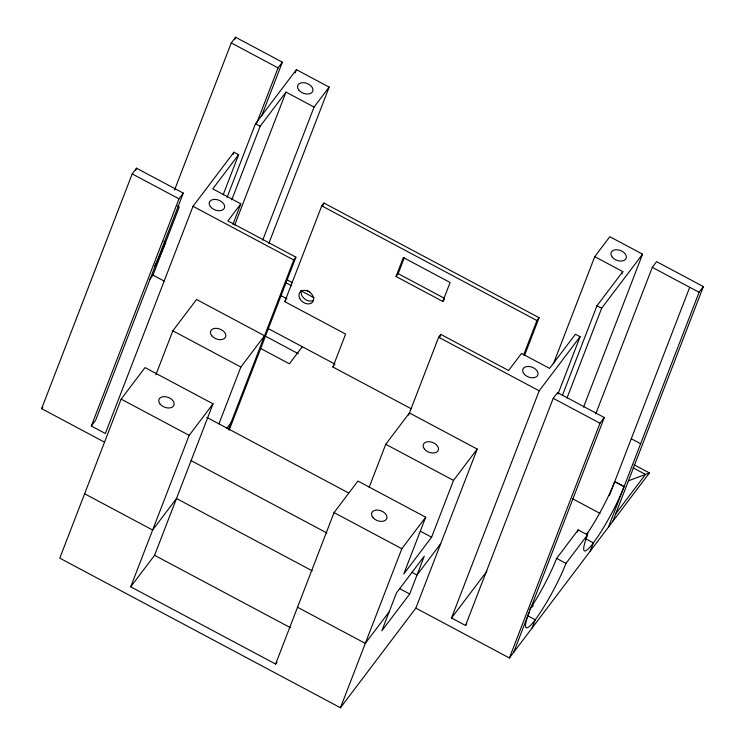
<?xml version="1.0" encoding="UTF-8"?>
<svg xmlns="http://www.w3.org/2000/svg" width="745" height="745" viewBox="0 0 745 745"><rect width="100%" height="100%" fill="white"/><g stroke="black" fill="none" stroke-linecap="round" stroke-linejoin="round"><path stroke-width="1.12" d="M577.431 532.032L578.157 529.909L587.516 534.901L584.946 542.313A45.501 6.342 -61.9 0 0 593.318 543.003L598.468 535.683A45.501 6.342 -61.9 0 0 624.068 486.662L614.718 481.67A45.501 6.342 -61.9 0 1 589.109 530.691L586.576 534.295M104.663 442.251L41.618 408.651L132.2 173.892L136.512 168.202L183.289 193.132L95.63 420.31L91.318 426.01L105.352 433.488L193.011 206.309L233.939 152.222L238.614 154.709L223.174 194.743M135.674 170.363L136.512 168.202M174.507 190.068L231.285 42.94L235.588 37.25L282.374 62.18L261.43 116.444M234.75 39.42L235.588 37.25M91.318 426.01L178.977 198.822L183.289 193.132M149.466 279.748L152.976 275.11L179.275 206.961L177.403 205.965M277.019 662.203L275.613 664.056L130.72 586.827L154.578 555.286L213.023 403.837L145.014 367.583L121.146 399.124L59.786 558.145L340.465 707.75L415.85 608.116L477.21 449.086L409.443 412.963L385.752 444.281L369.213 487.146M233.101 154.383L233.939 152.222M155.891 374.735L172.849 330.799L196.54 299.49L264.549 335.734L240.849 367.052L218.937 423.849M227.095 197.313L255.479 123.754L296.408 69.667L329.15 87.118L268.852 243.382M256.774 123.046L278.062 67.879L282.374 62.18M231.769 199.809L260.154 126.24L286.005 92.082L314.073 107.047L329.15 87.118M232.906 224.385L240.84 203.832L212.772 188.876L238.614 154.709M234.656 225.148L286.005 92.082M295.15 72.917L296.408 69.667M262.724 240.104L314.073 107.047M130.72 586.827L189.156 435.369L213.023 403.837M228.464 429.26L293.772 260.005L295.923 257.165L227.914 220.911L240.84 203.832M229.134 430.256L295.923 257.165M411.193 408.754L332.894 367.015L345.606 334.067L284.786 301.66L321.756 205.862L323.907 203.013L539.091 317.715L524.554 355.384M322.66 206.244L323.907 203.013M396.023 276.488L403.324 257.556L450.11 282.495L442.8 301.427L396.023 276.488L398.175 273.648L404.265 257.863M275.613 664.056L334.058 512.597L357.917 481.065L425.693 517.188L403.771 573.976L431.606 537.201L453.519 480.404L477.21 449.086M408.614 415.114L438.665 337.243L440.817 334.393L508.593 370.516L521.509 353.437L549.577 368.393L575.429 334.235L580.104 336.731L557.977 394.058M439.569 337.634L440.817 334.393M340.465 707.75L401.825 548.72L425.693 517.188M409.694 593.989L424.296 556.133L396.47 592.908L381.859 630.773L409.694 593.989L399.422 588.522M523.651 355.002L536.94 320.555L539.091 317.715M466.78 623.854L465.55 625.474L451.517 617.996L539.184 390.818L580.104 336.731M553.423 363.746L594.743 256.643L609.829 236.714L642.572 254.175L583.531 407.18M465.55 625.474L553.218 398.296L557.521 392.596L604.297 417.535L513.715 652.285M562.326 395.539L596.978 305.748L622.811 271.608L594.743 256.643M567.01 398.035L601.653 308.244L642.572 254.175M621.982 273.769L622.811 271.608M595.73 413.941L652.294 267.343L656.606 261.653L703.382 286.583L612.8 521.342M415.85 608.116L509.412 657.984L599.995 423.225L604.297 417.535M532.023 628.091L535.236 619.765A45.501 6.342 -61.9 0 0 565.967 563.378L587.516 534.901M609.41 495.425L614.718 481.67M689.721 287.291L614.765 481.531L624.124 486.522L699.08 292.282L703.382 286.583M590.18 551.235L593.402 542.882L585.915 538.896M608.488 527.032L624.068 486.662M41.618 408.651L42.847 407.021M284.786 301.66L285.866 300.235M226.759 428.347L230.941 422.825M302.302 346.714L289.377 363.793L260.797 348.558M332.894 367.015L333.965 365.59M442.8 301.427L444.42 299.285M389.16 611.841L365.301 643.382L297.534 607.259M440.686 543.748L416.995 575.056L411.864 572.328M451.517 617.996L486.895 571.238M529.704 609.429A45.501 6.342 -61.9 0 0 556.608 558.396L578.157 529.909M531.856 607.259L533.262 605.396M586.613 534.882L588.019 533.029M615.724 513.771L645.496 474.416L633.185 467.86M509.412 657.984L649.417 472.945L634.032 464.74M628.435 480.823L649.417 472.945M231.285 42.94L278.062 67.879M652.294 267.343L699.08 292.282M255.479 123.754L260.154 126.24M596.978 305.748L601.653 308.244M321.756 205.862L536.94 320.555M398.175 273.648L443.936 298.037M631.276 438.749L640.635 443.731M132.2 173.892L178.977 198.822M193.011 206.309L293.772 260.005M438.665 337.243L539.184 390.818M553.218 398.296L599.995 423.225M287.291 279.934L292.413 282.662M306.782 290.317L309.855 291.956M285.419 282.495L291.574 285.773M300.803 290.699L314.139 297.804M280.8 295.542L286.946 298.81M163.816 241.175L165.688 242.172A45.501 6.342 -61.9 0 1 154.597 266.282M267.595 328.219L335.045 364.165M152.976 275.11L164.105 281.042M572.728 498.843L600.032 513.398M264.68 335.79L298.354 353.745M172.849 330.799L240.849 367.052M385.752 444.281L453.519 480.404M556.608 558.396L565.967 563.378M206.756 417.349L348.53 492.92M420.31 531.176L431.606 537.201M121.146 399.124L189.156 435.369M334.058 512.597L401.825 548.72M527.758 615.77L535.236 619.765A45.501 6.342 -61.9 0 1 529.35 611.775M191.102 460.624L326.822 532.964M312.211 570.828L176.5 498.489L152.632 530.03L84.623 493.777M154.578 555.286L290.299 627.625M313.412 300.365A8.027 5.988 37.1 0 1 304.5 298.801A8.027 5.988 37.1 0 1 301.418 290.55M211.841 335.827A8.027 5.234 21.1 0 0 225.158 337.736A8.027 5.234 21.1 0 0 217.438 328.433A8.027 5.234 21.1 0 0 211.841 335.827M424.501 449.179A8.027 5.234 21.1 0 0 437.827 451.088A8.027 5.234 21.1 0 0 430.098 441.785A8.027 5.234 21.1 0 0 424.501 449.179M372.928 517.561A8.027 5.234 21.1 0 0 386.255 519.479A8.027 5.234 21.1 0 0 378.525 510.167A8.027 5.234 21.1 0 0 372.928 517.561M160.138 404.144A8.027 5.234 21.1 0 0 173.464 406.062A8.027 5.234 21.1 0 0 165.735 396.75A8.027 5.234 21.1 0 0 160.138 404.144M524.433 374.39A8.027 5.234 21.1 0 0 537.611 375.499A8.027 5.234 21.1 0 0 528.997 366.484A8.027 5.234 21.1 0 0 524.433 374.39M210.314 206.505A8.027 5.234 21.1 0 0 223.686 209.112A8.027 5.234 21.1 0 0 216.776 199.595A8.027 5.234 21.1 0 0 210.314 206.505M298.931 90.182A8.027 5.234 21.1 0 0 312.257 92.091A8.027 5.234 21.1 0 0 304.528 82.788A8.027 5.234 21.1 0 0 298.931 90.182M612.353 257.239A8.027 5.234 21.1 0 0 625.679 259.148A8.027 5.234 21.1 0 0 617.95 249.845A8.027 5.234 21.1 0 0 612.353 257.239M299.76 298.503A8.027 5.988 37.1 0 0 312.49 302.219A8.027 5.988 37.1 0 0 306.577 290.68A8.027 5.988 37.1 0 0 299.76 298.503"/></g></svg>
